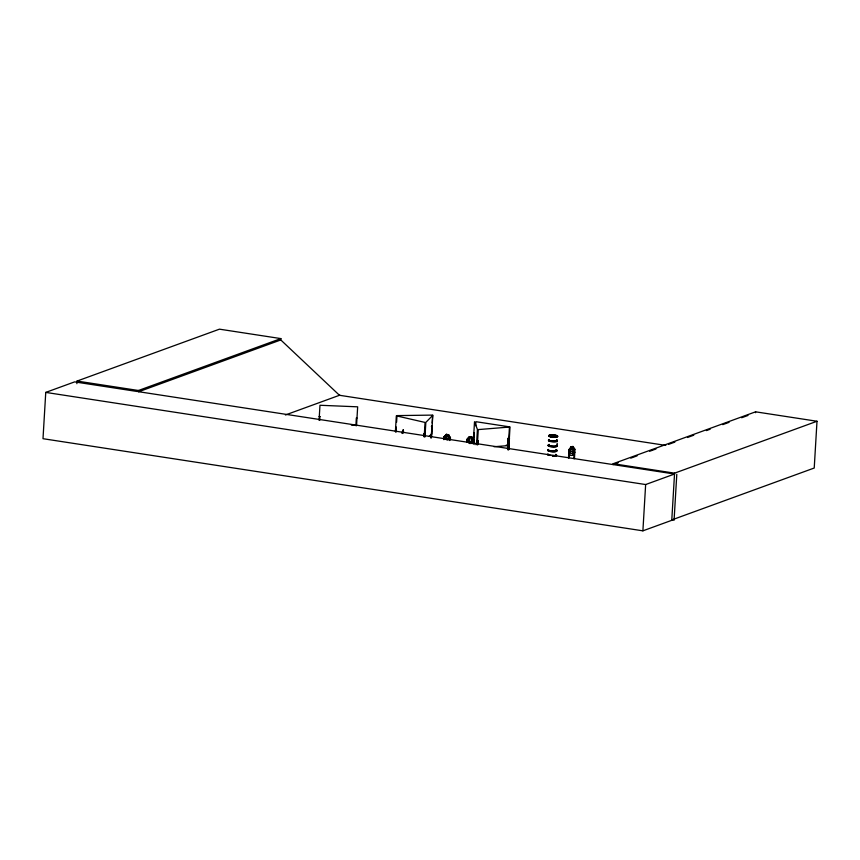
<?xml version="1.0" encoding="UTF-8"?>
<svg xmlns="http://www.w3.org/2000/svg" width="860" height="860" viewBox="0 0 860 860"><rect width="100%" height="100%" fill="white"/><g stroke="black" fill="none" stroke-linecap="round" stroke-linejoin="round"><path stroke-width="1.29" d="M569.384 449.576L569.051 457.66M137.396 391.526L74.626 381.883L45.752 392.407L43 438.697L642.893 530.835L671.767 520.311L674.573 473.161L817 421.26L814.226 468.023L671.8 519.924M76.884 383.689L77.034 381.066L219.461 329.165L280.865 338.593L280.79 339.947L339.463 395.277L665.79 445.405M280.865 338.593L138.439 390.494L138.363 391.848L280.79 339.947M319.071 420.336L319.974 405.264L357.663 406.823L356.535 425.721M319.716 420.357L319.92 416.487L319.275 416.466L319.92 416.487M355.9 425.689L356.33 418.003L356.997 418.078M395.396 431.709L396.331 415.842L425.044 422.432L424.184 436.987M395.6 430.881L395.826 427.054L396.008 432.268M395.933 431.021L396.32 427.173M396.6 422.217L396.987 415.606L432.644 415.1L432.171 423.034M403.566 432.365L403.286 429.925L402.018 432.612M423.743 436.127L424.044 433.548L423.894 436.095M424.388 436.203L424.539 433.655L423.894 433.58M424.775 436.181L425.044 433.504L425.13 436.084M424.98 436.944L425.84 422.4L432.784 415.305L431.516 436.74M431.215 437.772L431.978 426.356L431.376 426.366M431.29 437.826L432.021 425.678M443.857 438.933L443.975 436.977L446.329 434.45M443.889 439.664L444.007 436.966L444.523 437.138M445.007 439.363L446.362 434.44L444.082 436.998M446.017 439.535L446.329 434.354M448.2 439.858L448.501 434.687L446.297 434.364M449.221 439.998L448.501 434.687M449.587 440.524L449.855 437.643M469.345 443.566L467.926 441.771L469.377 436.719L466.905 439.546L466.733 442.427L466.819 439.503L469.345 436.644L471.731 436.74L473.914 439.75M467.431 442.266L467.603 439.31L466.948 439.6M472.968 443.771L473.215 439.481M473.398 440.61L474.516 421.712L477.429 429.484L476.537 444.555M473.452 440.739L473.903 433.096M473.581 443.738L473.806 439.772L471.688 436.794L472.538 441.922L470.882 443.62M473.774 439.481L474.096 432.978M473.602 443.792L473.903 439.729M475.688 425.668L475.924 421.701L510.023 426.936L508.668 449.651M476.73 444.437L476.881 441.889M476.784 444.566L477.01 440.75M477.236 444.62L477.461 440.793L478.128 440.793L477.891 444.62M477.375 444.663L478.267 429.591L509.453 427.054L508.099 449.78M477.752 444.577L478.128 440.793M507.518 448.501L508.12 438.299L508.787 438.31L508.12 438.299M507.658 448.544L508.26 438.353M507.959 449.726L508.647 438.256M508.776 449.619L509.453 438.148L508.776 438.095L509.453 438.148M557.076 445.373L557.216 443.244M574.684 452.22L572.609 455.338L570.524 455.456L568.686 452.661L568.868 449.715L571.094 446.662L573.125 446.523L574.964 449.318L574.458 458.659M568.514 457.692L568.901 449.737L569.653 449.769L569.18 457.703M568.643 457.746L568.868 449.715M573.91 458.702L574.233 449.329M817 421.26L755.596 411.822L613.169 463.723L613.115 464.594L618.157 462.755M642.893 530.835L645.645 484.546L674.519 474.021L138.697 391.719M676.798 474.312L674.079 520.214L671.907 519.881M755.542 412.692L755.596 411.822M402.458 433.311L403.039 430.527L403.103 432.892M402.136 433.515L403.286 429.925L403.254 432.558M554.689 435.848L554.238 435.44L555.323 435.74M554.872 435.859L554.625 435.396M554.378 435.386L554.926 435.429M446.19 437.321L447.05 434.923L447.748 435.031L448.286 437.632M571.072 446.727L569.793 451.876L570.997 453.532L572.308 453.446L573.738 451.608L573.867 449.404L573.125 446.523L571.115 446.738M574.749 452.242L572.609 455.338M447.458 439.965L448.21 438.923M429.086 436.482L431.688 433.816M551.238 436.772L551.97 436.869M449.748 437.88L450.221 438.009M285.402 414.982L339.808 395.159M630.767 458.165L637.067 455.864M649.665 451.274L655.976 448.974M668.575 444.383L674.874 442.094M687.484 437.493L693.784 435.203M706.383 430.602L710.166 429.226M722.776 424.636L729.076 422.335M741.675 417.745L747.985 415.455M551.808 436.536L551.324 436.74M551.045 451.435L550.529 451.339M494.059 446.738L508.357 445.577M473.838 439.825L473.204 439.804M351.364 425.119L355.266 425.281M506.303 445.05L508.926 445.448M77.034 381.066L138.439 390.494M613.169 463.723L674.573 473.161M45.752 392.407L645.645 484.546M574.856 449.339L574.469 449.447M446.103 438.611L446.759 439.858M473.419 440.234L475.085 444.674M403.275 430.011L403.426 432.688M556.796 445.985A4.429 0.892 3.4 0 1 551.808 446.877A4.429 0.892 3.4 0 1 549.271 445.276M556.871 445.684A4.493 0.903 3.4 0 1 551.819 446.587A4.493 0.903 3.4 0 1 549.239 444.964M556.646 440.341A4.493 0.903 3.4 0 1 553.292 441.556A4.493 0.903 3.4 0 1 548.906 440.019M556.85 445.125A4.429 0.892 3.4 0 1 551.862 446.017A4.429 0.892 3.4 0 1 549.314 444.416M557.097 440.879A4.429 0.892 3.4 0 1 552.69 441.814A4.429 0.892 3.4 0 1 548.938 440.32M556.882 445.426A4.493 0.903 3.4 0 1 551.83 446.329A4.493 0.903 3.4 0 1 549.25 444.706M556.657 440.073A4.493 0.903 3.4 0 1 553.303 441.298A4.493 0.903 3.4 0 1 548.916 439.761M556.624 439.783A4.429 0.892 3.4 0 1 553.324 440.987A4.429 0.892 3.4 0 1 548.992 439.471M555.979 450.5A4.418 0.892 3.4 0 1 552.679 451.704A4.418 0.892 3.4 0 1 548.368 450.178A4.397 0.881 3.4 0 0 552.679 451.693A4.397 0.881 3.4 0 0 555.968 450.5M556.011 450.242A4.44 0.892 3.4 0 1 552.7 451.446A4.44 0.892 3.4 0 1 548.357 449.93M555.775 454.897A4.493 0.903 3.4 0 1 552.421 456.123M556.237 455.435A4.429 0.892 3.4 0 1 555.42 456.273M555.796 454.639A4.493 0.903 3.4 0 1 552.442 455.864M549.185 455.456A4.493 0.903 3.4 0 1 547.874 454.994M548.056 454.316A4.493 0.903 3.4 0 0 547.691 454.521A4.429 0.892 3.4 0 1 548.121 454.026M555.764 454.349A4.429 0.892 3.4 0 1 552.453 455.553M550.207 455.338A4.429 0.892 3.4 0 1 547.949 454.704M430.763 435.235L430.613 437.783L430.849 435.278M450.404 437.955L450.253 439.89L450.479 437.944L448.469 434.698L450.479 437.944M469.205 439.6L469.119 440.9L470.613 442.083L471.43 440.976L470.904 437.149L470.13 437.127L469.205 439.6M570.9 449.608L570.825 450.898L572.083 451.952L572.792 450.769L572.384 447.006L571.717 447.06L570.9 449.608M552.711 451.221A4.429 0.892 3.4 0 0 556.022 450.017A4.429 0.892 3.4 0 1 552.711 451.263A4.429 0.892 3.4 0 1 548.379 449.737A4.429 0.892 3.4 0 0 552.711 451.221M550.357 436.332A4.429 0.892 3.4 0 0 557.581 436.224A4.429 0.892 3.4 0 0 551.765 434.891A4.429 0.892 3.4 0 0 550.357 436.332M552.733 450.941A4.418 0.892 3.4 0 0 556.033 449.737A4.397 0.881 3.4 0 1 552.722 450.941A4.418 0.892 3.4 0 1 548.411 449.425A4.397 0.881 3.4 0 0 552.722 450.941M550.336 436.74A4.418 0.892 3.4 0 0 557.549 436.644A4.418 0.892 3.4 0 0 551.744 435.31A4.418 0.892 3.4 0 0 550.336 436.74A4.397 0.881 3.4 0 0 557.527 436.644A4.397 0.881 3.4 0 0 551.744 435.31A4.397 0.881 3.4 0 0 550.346 436.74M550.346 436.493A4.44 0.892 3.4 0 0 557.581 436.396A4.44 0.892 3.4 0 0 551.755 435.052A4.44 0.892 3.4 0 0 550.346 436.493"/></g></svg>
